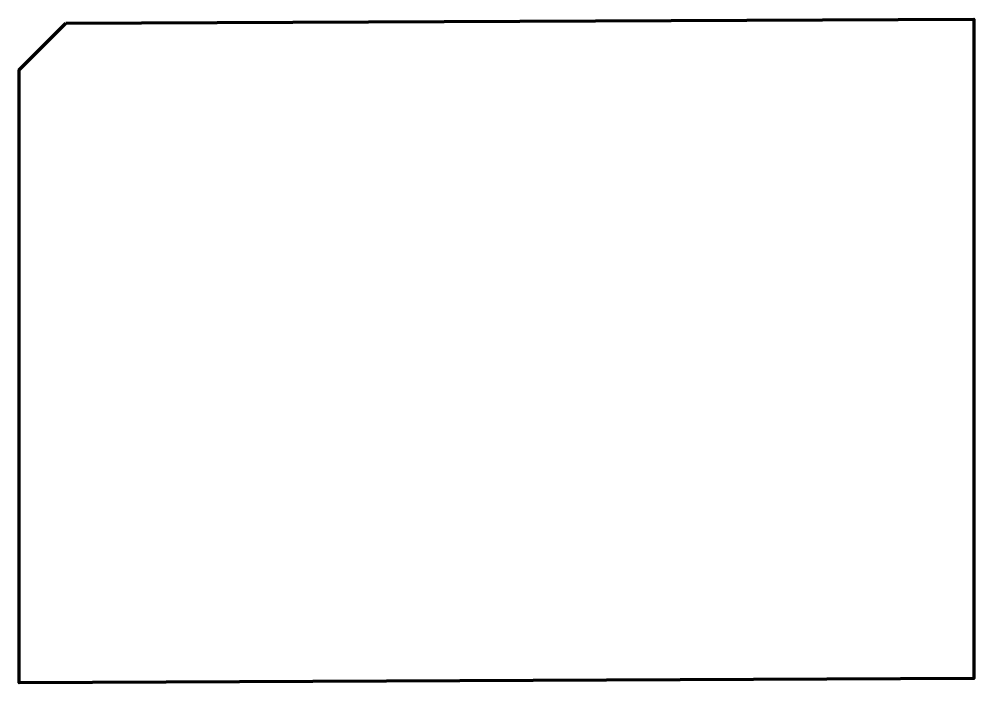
# Paper-space layout 'A3' of a CAD drawing. Header units: millimetres. Extents: x 7 to 414, y 6 to 290.
import ezdxf

# ---------------------------------------------------------------- set-up
doc = ezdxf.new("R2010")
doc.units = ezdxf.units.MM
doc.layers.add('FORMATO', color=18, linetype='Continuous', lineweight=100, true_color=0x000000)

psp = doc.layouts.new('A3')

# ---------------------------------------------------------------- linework, layer by layer
at = {"layer": 'FORMATO'}
psp.add_lwpolyline([(26.74, 288), (414.47, 289.73), (414.47, 8.25), (6.77, 6.44), (6.77, 268.04)], close=True, dxfattribs=at)

doc.saveas('drawing.dxf')
